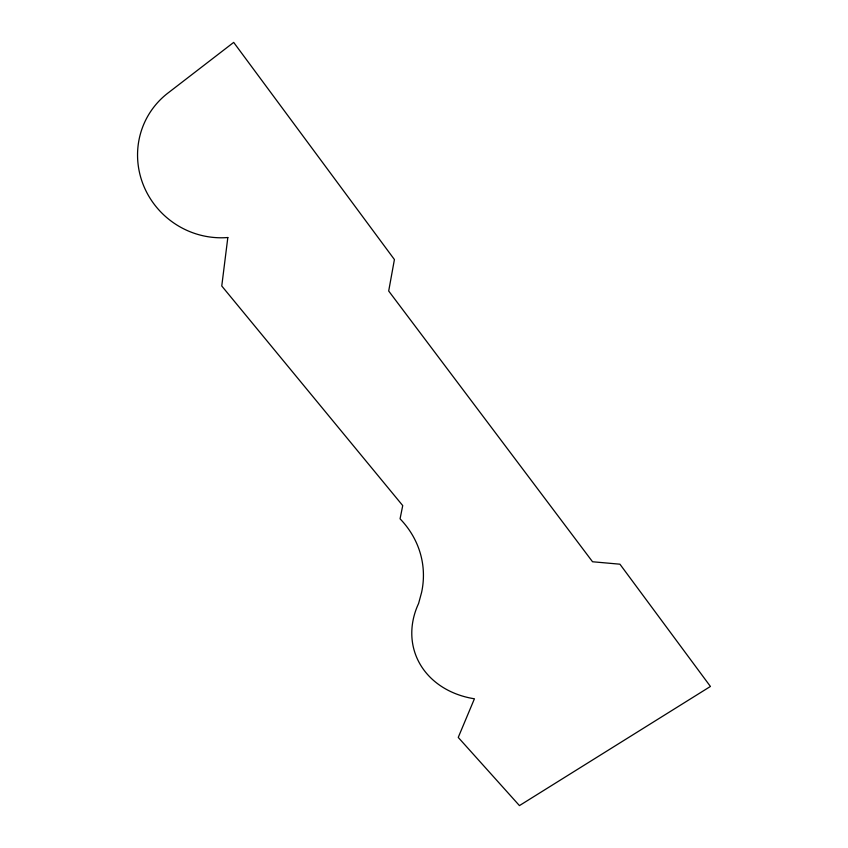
<?xml version="1.0" encoding="UTF-8"?>
<svg xmlns="http://www.w3.org/2000/svg" width="848" height="848" viewBox="0 0 848 848"><rect width="100%" height="100%" fill="white"/><g stroke="black" fill="none" stroke-linecap="round" stroke-linejoin="round"><path stroke-width="1.27" d="M227.826 237.525L221.763 285.999L402.726 505.588L400.065 518.817A109.085 92.602 -9.5 0 1 421.615 592.328L418.605 603.447A90.619 74.253 -19.2 0 0 474.424 698.784L458.238 737.421L519.442 805.6L710.423 686.456L619.93 564.196L592.54 561.758L388.691 291.012L394.415 259.541L233.688 42.4L168.985 92.262A82.192 79.807 34.6 0 0 143.503 185.394A82.192 79.807 34.6 0 0 227.826 237.525"/></g></svg>
